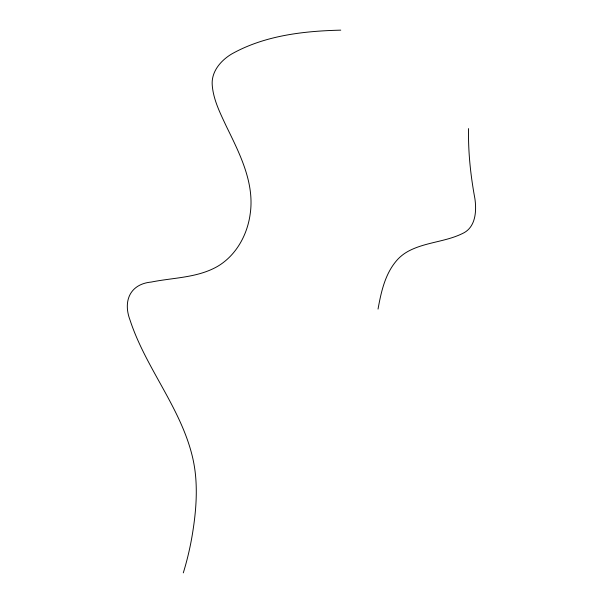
<?xml version="1.0" encoding="UTF-8"?>
<svg xmlns="http://www.w3.org/2000/svg" width="603" height="603" viewBox="0 0 603 603"><rect width="100%" height="100%" fill="white"/><g stroke="black" fill="none" stroke-linecap="round" stroke-linejoin="round"><path stroke-width="0.9" d="M378.036 309.083C381.247 291.272 385.423 272.255 398.319 258.725A41.728 41.728 0 0 1 408.088 251.353C425.04 242.142 445.165 242.007 462.403 233.572C475.759 227.587 476.694 211.238 474.9 198.658C470.619 175.511 468.071 152.152 468.576 128.597M340.755 30.15C303.573 31.032 264.762 35.471 231.808 53.916C220.864 60.413 211.125 71.651 212.233 85.144C213.356 99.699 220.118 112.957 226.178 125.974C239.557 153.418 254.979 183.026 250.102 214.555C247.185 235.23 236.029 255.355 217.811 266.24C197.618 277.93 173.596 277.546 151.315 282.046C129.992 284.051 122.778 301.116 130.075 320.201C145.949 368.667 181.676 408.683 192.945 458.951A140.914 140.914 0 0 1 195.425 474.267C197.339 493.005 195.854 511.917 192.983 530.474A294.211 294.211 0 0 1 183.297 572.873"/></g></svg>
